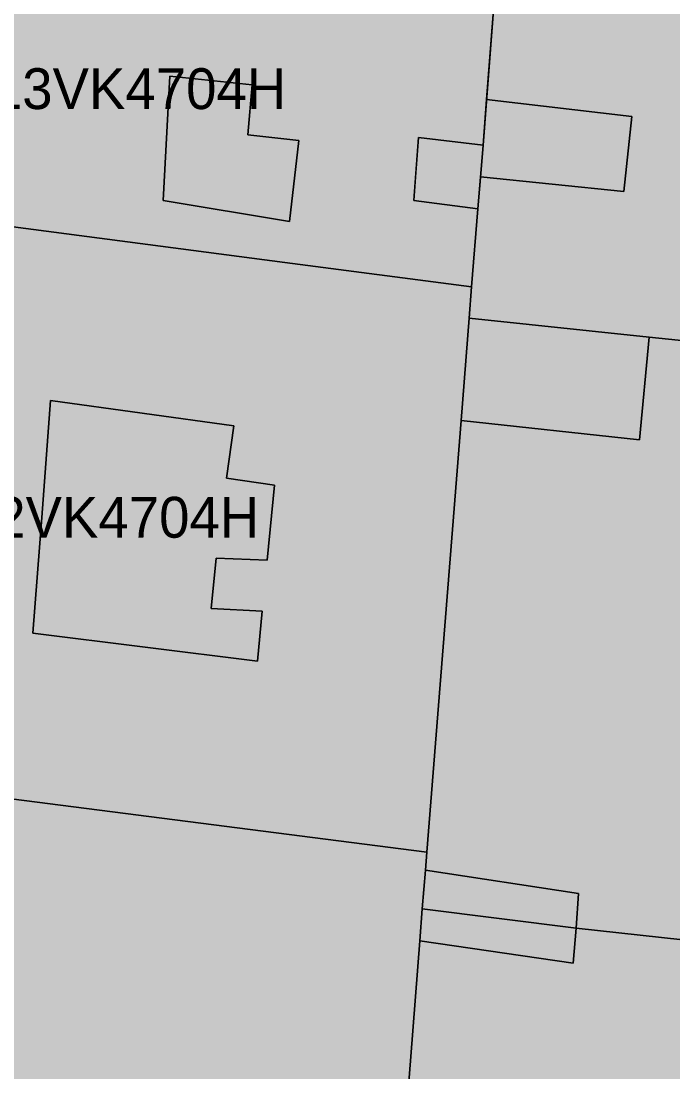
# Model space of a CAD drawing. Header units: metres. Extents: x -6 to 1255, y -2 to 532.
# Drawn here: x 1172.38 to 1188.35, y 194.99 to 220.74 of the extents above; entities that cross this region are included whole.
import ezdxf

# ---------------------------------------------------------------- set-up
doc = ezdxf.new("R2010")
doc.units = ezdxf.units.M
doc.header["$MEASUREMENT"] = 0
for name, color, linetype, lineweight, true_color in [('TPX_BUILDINGS', 7, 'CONTINUOUS', 0, 0x000000), ('TPX_BUILDINGS_HATCH', 7, 'CONTINUOUS', 0, 0xf0f0f0), ('TPX_BUILDINGS_SHADOWS_HATCH', 7, 'CONTINUOUS', 0, 0x000000), ('TPX_BUILDINGS_SHADOWS_OUTLINES', 7, 'CONTINUOUS', 0, 0x000000), ('TPX_CADASTRES', 7, 'CONTINUOUS', 0, 0x646464), ('TPX_CADASTRES_TEXT', 7, 'CONTINUOUS', 0, 0x000000)]:
    doc.layers.add(name, color=color, linetype=linetype, lineweight=lineweight, true_color=true_color)

msp = doc.modelspace()

# ---------------------------------------------------------------- hatches: boundary and pattern name
at = {"layer": 'TPX_BUILDINGS_HATCH'}
h = msp.add_hatch(color=256, dxfattribs=at)
h.paths.add_polyline_path([(1183.418, 214.221), (1183.358, 213.451), (1187.767, 212.991), (1192.027, 212.551), (1207.607, 210.92), (1208.807, 222.36), (1184.278, 225.071), (1184.038, 222.041), (1183.978, 221.331), (1183.784, 218.815), (1187.34, 218.395), (1187.15, 216.555), (1183.632, 216.915), (1183.568, 216.131), (1183.418, 214.221)])
h.paths.add_polyline_path([(1190.91, 216.985), (1191.31, 220.405), (1195.75, 219.985), (1195.41, 216.525), (1190.91, 216.985)], flags=16)
h = msp.add_hatch(color=256, dxfattribs=at)
h.paths.add_polyline_path([(1164.298, 223.951), (1163.908, 216.791), (1168.808, 216.141), (1169.378, 216.061), (1175.798, 215.221), (1178.838, 214.821), (1183.418, 214.221), (1183.568, 216.131), (1181.998, 216.341), (1182.118, 217.881), (1183.698, 217.691), (1183.784, 218.815), (1183.978, 221.331), (1179.638, 221.911), (1178.448, 222.071), (1170.088, 223.181), (1164.298, 223.951)])
h.paths.add_polyline_path([(1175.858, 216.341), (1176.028, 219.381), (1178.038, 219.171), (1177.938, 217.951), (1179.188, 217.811), (1178.958, 215.821), (1175.858, 216.341)], flags=16)
h = msp.add_hatch(color=256, dxfattribs=at)
h.paths.add_polyline_path([(1163.908, 216.791), (1163.318, 202.801), (1168.117, 202.191), (1182.317, 200.371), (1183.157, 210.951), (1183.358, 213.451), (1183.418, 214.221), (1178.838, 214.821), (1175.798, 215.221), (1169.378, 216.061), (1168.808, 216.141), (1163.908, 216.791)])
h.paths.add_polyline_path([(1172.67, 205.735), (1172.89, 208.575), (1173.1, 211.435), (1177.59, 210.815), (1177.41, 209.535), (1178.59, 209.365), (1178.41, 207.525), (1177.16, 207.575), (1177.04, 206.345), (1178.29, 206.275), (1178.17, 205.055), (1172.67, 205.735)], flags=16)
h = msp.add_hatch(color=256, dxfattribs=at)
h.paths.add_polyline_path([(1182.317, 200.371), (1182.287, 199.931), (1186.037, 199.361), (1185.977, 198.511), (1199.417, 197.04), (1199.967, 196.98), (1202.977, 196.65), (1206.067, 196.31), (1207.607, 210.92), (1192.027, 212.551), (1187.767, 212.991), (1187.527, 210.471), (1183.157, 210.951), (1182.317, 200.371)])
h.paths.add_polyline_path([(1191.257, 203.071), (1191.547, 206.701), (1195.857, 206.431), (1195.427, 202.54), (1191.257, 203.071)], flags=16)
h = msp.add_hatch(color=256, dxfattribs=at)
h.paths.add_polyline_path([(1163.318, 202.801), (1162.167, 177.001), (1165.977, 176.681), (1166.847, 176.611), (1180.357, 175.471), (1180.827, 181.421), (1181.077, 184.551), (1181.257, 186.861), (1181.927, 195.361), (1182.147, 198.201), (1182.207, 198.981), (1182.287, 199.931), (1182.317, 200.371), (1168.117, 202.191), (1163.318, 202.801)])
h.paths.add_polyline_path([(1172.447, 183.551), (1172.637, 187.201), (1172.967, 193.661), (1178.197, 192.981), (1177.667, 183.271), (1172.447, 183.551)], flags=16)
h = msp.add_hatch(color=256, dxfattribs=at)
h.paths.add_polyline_path([(1181.927, 195.361), (1181.257, 186.861), (1184.667, 186.641), (1184.417, 184.191), (1185.757, 184.051), (1198.417, 182.71), (1199.317, 182.61), (1201.427, 182.39), (1204.417, 182.07), (1206.067, 196.31), (1202.977, 196.65), (1199.967, 196.98), (1199.417, 197.04), (1185.977, 198.511), (1185.907, 197.651), (1182.147, 198.201), (1181.927, 195.361)])
h.paths.add_polyline_path([(1189.457, 189.34), (1189.827, 192.551), (1194.037, 192.05), (1193.717, 188.88), (1189.457, 189.34)], flags=16)
at = {"layer": 'TPX_BUILDINGS_SHADOWS_HATCH'}
for points in [[(1176.028, 219.381), (1175.858, 216.341), (1178.958, 215.821), (1179.188, 217.811), (1177.938, 217.951), (1178.038, 219.171), (1176.028, 219.381)], [(1182.051, 217.021), (1181.998, 216.341), (1183.568, 216.131), (1183.632, 216.915), (1187.15, 216.555), (1187.34, 218.395), (1183.784, 218.815), (1183.698, 217.691), (1182.118, 217.881), (1182.051, 217.021)], [(1183.358, 213.451), (1183.157, 210.951), (1187.527, 210.471), (1187.767, 212.991), (1183.358, 213.451)], [(1172.89, 208.575), (1172.67, 205.735), (1178.17, 205.055), (1178.29, 206.275), (1177.04, 206.345), (1177.16, 207.575), (1178.41, 207.525), (1178.59, 209.365), (1177.41, 209.535), (1177.59, 210.815), (1173.1, 211.435), (1172.89, 208.575)], [(1182.207, 198.981), (1182.147, 198.201), (1185.907, 197.651), (1185.977, 198.511), (1186.037, 199.361), (1182.287, 199.931), (1182.207, 198.981)]]:
    msp.add_hatch(color=256, dxfattribs=at).paths.add_polyline_path(points)

# ---------------------------------------------------------------- linework, layer by layer
at = {"layer": 'TPX_BUILDINGS', "elevation": 0.042}
for points in [[(1183.418, 214.221), (1183.358, 213.451), (1187.767, 212.991), (1192.027, 212.551), (1207.607, 210.92), (1208.807, 222.36), (1184.278, 225.071), (1184.038, 222.041), (1183.978, 221.331), (1183.784, 218.815), (1187.34, 218.395), (1187.15, 216.555), (1183.632, 216.915), (1183.568, 216.131)], [(1164.298, 223.951), (1163.908, 216.791), (1168.808, 216.141), (1169.378, 216.061), (1175.798, 215.221), (1178.838, 214.821), (1183.418, 214.221), (1183.568, 216.131), (1181.998, 216.341), (1182.118, 217.881), (1183.698, 217.691), (1183.784, 218.815), (1183.978, 221.331), (1179.638, 221.911), (1178.448, 222.071), (1170.088, 223.181)], [(1175.858, 216.341), (1176.028, 219.381), (1178.038, 219.171), (1177.938, 217.951), (1179.188, 217.811), (1178.958, 215.821)], [(1163.908, 216.791), (1163.318, 202.801), (1168.117, 202.191), (1182.317, 200.371), (1183.157, 210.951), (1183.358, 213.451), (1183.418, 214.221), (1178.838, 214.821), (1175.798, 215.221), (1169.378, 216.061), (1168.808, 216.141)], [(1182.317, 200.371), (1182.287, 199.931), (1186.037, 199.361), (1185.977, 198.511), (1199.417, 197.04), (1199.967, 196.98), (1202.977, 196.65), (1206.067, 196.31), (1207.607, 210.92), (1192.027, 212.551), (1187.767, 212.991), (1187.527, 210.471), (1183.157, 210.951)], [(1172.67, 205.735), (1172.89, 208.575), (1173.1, 211.435), (1177.59, 210.815), (1177.41, 209.535), (1178.59, 209.365), (1178.41, 207.525), (1177.16, 207.575), (1177.04, 206.345), (1178.29, 206.275), (1178.17, 205.055)], [(1163.318, 202.801), (1162.167, 177.001), (1165.977, 176.681), (1166.847, 176.611), (1180.357, 175.471), (1180.827, 181.421), (1181.077, 184.551), (1181.257, 186.861), (1181.927, 195.361), (1182.147, 198.201), (1182.207, 198.981), (1182.287, 199.931), (1182.317, 200.371), (1168.117, 202.191)], [(1181.927, 195.361), (1181.257, 186.861), (1184.667, 186.641), (1184.417, 184.191), (1185.757, 184.051), (1198.417, 182.71), (1199.317, 182.61), (1201.427, 182.39), (1204.417, 182.07), (1206.067, 196.31), (1202.977, 196.65), (1199.967, 196.98), (1199.417, 197.04), (1185.977, 198.511), (1185.907, 197.651), (1182.147, 198.201)]]:
    msp.add_lwpolyline(points, close=True, dxfattribs=at)
at = {"layer": 'TPX_BUILDINGS_SHADOWS_OUTLINES', "elevation": 0.039}
for points in [[(1176.028, 219.381), (1175.858, 216.341), (1178.958, 215.821), (1179.188, 217.811), (1177.938, 217.951), (1178.038, 219.171)], [(1182.051, 217.021), (1181.998, 216.341), (1183.568, 216.131), (1183.632, 216.915), (1187.15, 216.555), (1187.34, 218.395), (1183.784, 218.815), (1183.698, 217.691), (1182.118, 217.881)], [(1183.358, 213.451), (1183.157, 210.951), (1187.527, 210.471), (1187.767, 212.991)], [(1172.89, 208.575), (1172.67, 205.735), (1178.17, 205.055), (1178.29, 206.275), (1177.04, 206.345), (1177.16, 207.575), (1178.41, 207.525), (1178.59, 209.365), (1177.41, 209.535), (1177.59, 210.815), (1173.1, 211.435)], [(1182.207, 198.981), (1182.147, 198.201), (1185.907, 197.651), (1185.977, 198.511), (1186.037, 199.361), (1182.287, 199.931)]]:
    msp.add_lwpolyline(points, close=True, dxfattribs=at)
at = {"layer": 'TPX_CADASTRES', "elevation": 0.024}
for points in [[(1183.418, 214.221), (1183.358, 213.451), (1187.767, 212.991), (1192.027, 212.551), (1207.607, 210.921), (1208.807, 222.361), (1184.278, 225.071), (1184.038, 222.041), (1183.978, 221.331), (1183.788, 218.871), (1183.698, 217.691), (1183.648, 217.101), (1183.568, 216.131)], [(1164.298, 223.951), (1163.908, 216.791), (1168.808, 216.141), (1169.378, 216.061), (1175.798, 215.221), (1178.838, 214.821), (1183.418, 214.221), (1183.568, 216.131), (1183.648, 217.101), (1183.698, 217.691), (1183.788, 218.871), (1183.978, 221.331), (1179.638, 221.911), (1178.448, 222.071), (1170.088, 223.181)], [(1163.908, 216.791), (1163.318, 202.801), (1168.117, 202.191), (1182.317, 200.371), (1183.157, 210.951), (1183.358, 213.451), (1183.418, 214.221), (1178.838, 214.821), (1175.798, 215.221), (1169.378, 216.061), (1168.808, 216.141)], [(1182.287, 199.931), (1182.207, 198.981), (1185.977, 198.511), (1199.417, 197.041), (1199.967, 196.981), (1202.977, 196.651), (1206.067, 196.311), (1207.607, 210.921), (1192.027, 212.551), (1187.767, 212.991), (1183.358, 213.451), (1183.157, 210.951), (1182.317, 200.371)], [(1163.318, 202.801), (1162.167, 177.001), (1165.977, 176.681), (1166.847, 176.611), (1180.357, 175.471), (1180.827, 181.421), (1181.077, 184.551), (1181.257, 186.861), (1181.927, 195.361), (1182.147, 198.201), (1182.207, 198.981), (1182.287, 199.931), (1182.317, 200.371), (1168.117, 202.191)], [(1181.257, 186.861), (1181.077, 184.551), (1184.417, 184.191), (1185.757, 184.051), (1198.417, 182.711), (1199.317, 182.611), (1201.427, 182.391), (1204.417, 182.071), (1206.067, 196.311), (1202.977, 196.651), (1199.967, 196.981), (1199.417, 197.041), (1185.977, 198.511), (1182.207, 198.981), (1182.147, 198.201), (1181.927, 195.361)]]:
    msp.add_lwpolyline(points, close=True, dxfattribs=at)

# ---------------------------------------------------------------- texts
at = {"layer": 'TPX_CADASTRES_TEXT'}
for s, p in [('0948513VK4704H', (1167.945, 218.578, 0.024)), ('0948512VK4704H', (1167.284, 208.077, 0.024))]:
    msp.add_text(s, height=1, dxfattribs=at).set_placement(p)

doc.saveas('drawing.dxf')
